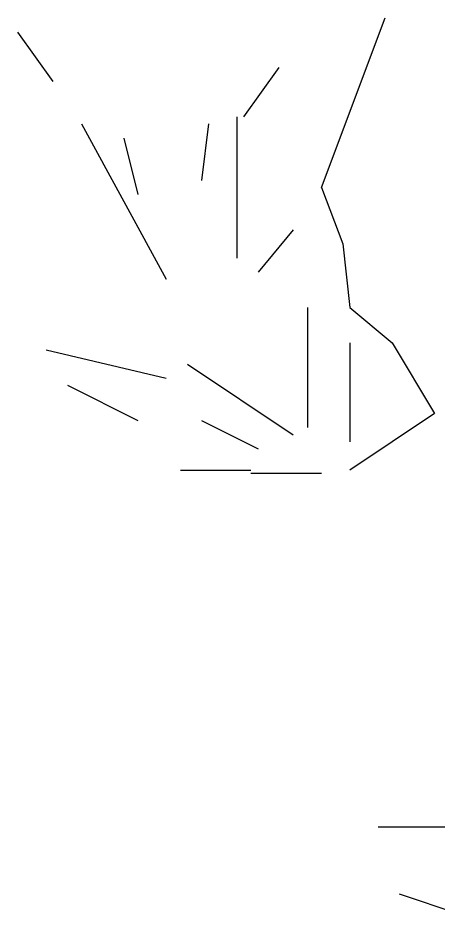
# Model space of a CAD drawing. Header units: millimetres. Extents: x 79741 to 173011, y 86123 to 135501.
# Drawn here: x 119758 to 120055, y 94976 to 95609 of the extents above; entities that cross this region are included whole.
import ezdxf

# ---------------------------------------------------------------- set-up
doc = ezdxf.new("R2010")
doc.units = ezdxf.units.MM

# ---------------------------------------------------------------- blocks, each defined once
blk = doc.blocks.new('A$C53ED0D15')
at = {"linetype": 'Continuous'}
for p, q in [((214.39, 2567.87), (259.28, 2687.53)), ((214.39, 2567.87), (259.28, 2687.53)), ((214.39, 2567.87), (259.28, 2687.53)), ((214.39, 2567.87), (259.28, 2687.53)), ((214.39, 2567.87), (259.28, 2687.53)), ((24.93, 2642.66), (0, 2677.56)), ((24.93, 2642.66), (0, 2677.56)), ((159.55, 2617.73), (184.48, 2652.63)), ((154.57, 2617.73), (154.57, 2518.01)), ((154.57, 2617.73), (154.57, 2518.01)), ((44.87, 2612.74), (104.71, 2503.05)), ((134.62, 2612.74), (129.64, 2572.86)), ((134.62, 2612.74), (129.64, 2572.86)), ((134.62, 2612.74), (129.64, 2572.86)), ((74.79, 2602.77), (84.76, 2562.88)), ((214.39, 2567.87), (229.37, 2527.98)), ((194.46, 2537.95), (169.53, 2508.03)), ((229.37, 2527.98), (234.35, 2483.1)), ((204.43, 2483.1), (204.43, 2398.34)), ((234.35, 2483.1), (264.26, 2458.17)), ((234.35, 2458.17), (234.35, 2388.37)), ((234.35, 2458.17), (234.35, 2388.37)), ((234.35, 2458.17), (234.35, 2388.37)), ((234.35, 2458.17), (234.35, 2388.37)), ((234.35, 2458.17), (234.35, 2388.37)), ((234.35, 2458.17), (234.35, 2388.37)), ((264.26, 2458.17), (294.18, 2408.31)), ((19.94, 2453.18), (104.71, 2433.24)), ((119.66, 2443.21), (194.46, 2393.35)), ((119.66, 2443.21), (194.46, 2393.35)), ((34.91, 2428.26), (84.76, 2403.33)), ((34.91, 2428.26), (84.76, 2403.33)), ((34.91, 2428.26), (84.76, 2403.33)), ((294.18, 2408.31), (234.35, 2368.42)), ((294.18, 2408.31), (234.35, 2368.42)), ((294.18, 2408.31), (234.35, 2368.42)), ((129.64, 2403.33), (169.53, 2383.38)), ((114.68, 2368.42), (164.55, 2368.42)), ((114.68, 2368.42), (164.55, 2368.42)), ((114.68, 2368.42), (164.55, 2368.42)), ((214.39, 2365.93), (164.55, 2365.93)), ((214.39, 2365.93), (164.55, 2365.93)), ((214.39, 2365.93), (164.55, 2365.93)), ((254.3, 2116.62), (329.08, 2116.62)), ((269.25, 2069.25), (314.12, 2054.29))]:
    blk.add_line(p, q, dxfattribs=at)

msp = doc.modelspace()

# ---------------------------------------------------------------- block references
msp.add_blockref('A$C53ED0D15', (119757.85, 92921.82))

doc.saveas('drawing.dxf')
